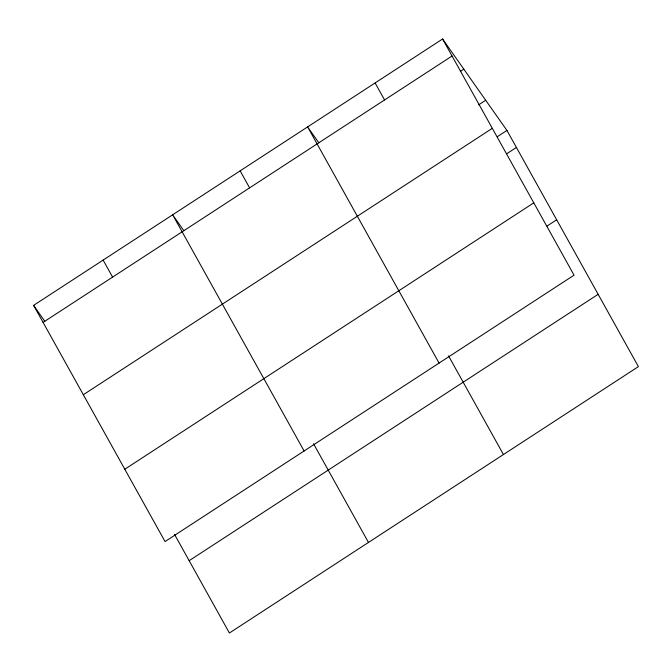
<?xml version="1.0" encoding="UTF-8"?>
<svg xmlns="http://www.w3.org/2000/svg" width="672" height="672" viewBox="0 0 672 672"><rect width="100%" height="100%" fill="white"/><g stroke="black" fill="none" stroke-linecap="round" stroke-linejoin="round"><path stroke-width="1.01" d="M442.588 38.993L574.048 275.167L165.052 541.556L33.6 305.374L442.588 38.993L506.948 130.444L638.4 366.626L229.412 633.007L174.485 534.332M43.067 322.392L452.054 56.003M460.32 71.45L463.823 69.166M478.699 104.832L485.705 100.262M83.328 394.716L492.316 128.327M497.305 136.727L506.948 130.444M506.772 153.737L516.415 147.454M124.799 469.232L533.786 202.843M547.025 226.061L556.668 219.778M189.16 560.683L598.147 294.294M318.83 142.825L307.625 126.899L439.076 363.073M183.868 230.731L172.654 214.805L304.114 450.988M33.6 305.374L44.806 321.308M375.102 82.942L384.577 99.952M448.51 355.849L503.437 454.532M240.139 170.848L249.606 187.866M313.547 443.764L368.466 542.438M103.127 260.089L112.594 277.099"/></g></svg>
